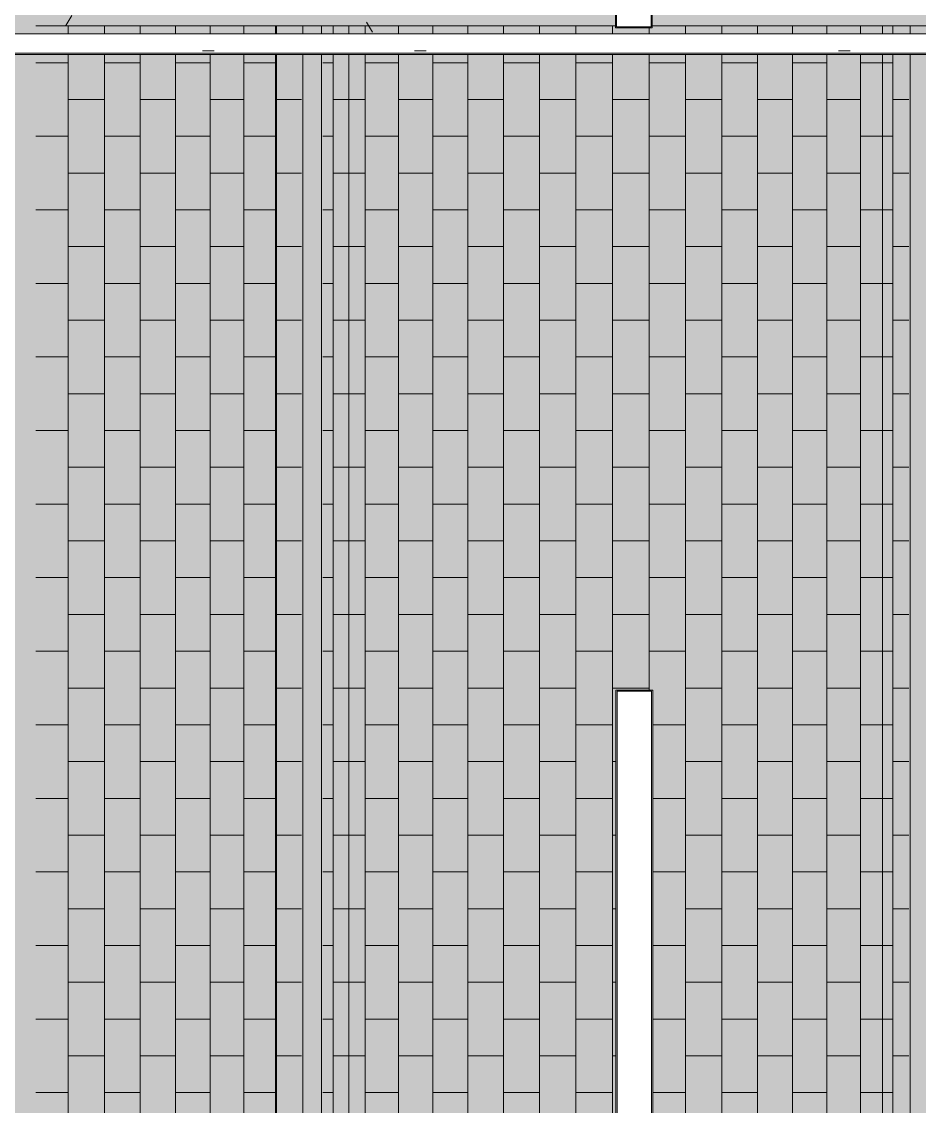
# Model space of a CAD drawing. Header units: inches. Extents: x -956 to 966, y -1111 to 895.
# Drawn here: x -841.4 to -743.8, y 392.1 to 510.1 of the extents above; entities that cross this region are included whole.
import ezdxf

# ---------------------------------------------------------------- set-up
doc = ezdxf.new("R2010")
doc.units = ezdxf.units.IN
doc.header["$MEASUREMENT"] = 0
for name, color, linetype, lineweight in [('A-CLNG', 13, 'Continuous', 13), ('A-CLNG-PATT', 13, 'Continuous', 13), ('E-LITE-EQPM', 33, 'Continuous', 9), ('I-WALL', 2, 'Continuous', 13)]:
    doc.layers.add(name, color=color, linetype=linetype, lineweight=lineweight)
pattern_1 = [(0, (0, 0), (30.72, 7.68), [1.267, -21.773, 1.267, -21.773, -122.88]), (0, (0, 0), (30.72, 7.68), [-46.08, 1.267, -44.813, 1.267, -21.773, -53.76]), (0, (0, 0), (30.72, 7.68), [-115.2, 1.267, -14.093, 1.267, -37.133]), (120, (11.52, 3.84), (-22.011075, 22.7643), [1.267, -21.773, 1.267, -21.773, -122.88]), (120, (11.52, 3.84), (-22.011075, 22.7643), [-46.08, 1.267, -44.813, 1.267, -21.773, -53.76]), (120, (11.52, 3.84), (-22.011075, 22.7643), [-115.2, 1.267, -14.093, 1.267, -37.133]), (240, (15.36, 19.2), (-8.708925, -30.4443), [1.267, -21.773, 1.267, -21.773, -122.88]), (240, (15.36, 19.2), (-8.708925, -30.4443), [-46.08, 1.267, -44.813, 1.267, -21.773, -53.76]), (240, (15.36, 19.2), (-8.708925, -30.4443), [-115.2, 1.267, -14.093, 1.267, -37.133])]

# ---------------------------------------------------------------- blocks, each defined once
blk = doc.blocks.new('FP_1_15-7TH FLOOR TELECOM OVERHEAD ROUTING PLAN')
at = {"layer": 'A-CLNG-PATT', "color": 50}
for p, q in [((-807.54, 509.63), (-807.54, 508.76)), ((-804.04, 509.63), (-804.04, 508.76)), ((-800.42, 509.63), (-800.42, 508.76)), ((-796.7, 509.63), (-796.7, 508.76)), ((-792.9, 509.63), (-792.9, 508.76)), ((-789.03, 509.63), (-789.03, 508.76)), ((-785.1, 509.63), (-785.1, 508.76)), ((-781.14, 509.63), (-781.14, 508.76)), ((-777.17, 509.63), (-777.17, 508.76)), ((-769.22, 509.63), (-769.22, 508.76)), ((-765.29, 509.63), (-765.29, 508.76)), ((-761.41, 509.63), (-761.41, 508.76)), ((-757.59, 509.63), (-757.59, 508.76)), ((-753.86, 509.63), (-753.86, 508.76)), ((-750.22, 509.63), (-750.22, 508.76)), ((-746.7, 509.63), (-746.7, 508.76)), ((-773.19, 509.39), (-773.19, 508.76)), ((-807.54, 506.51), (-807.54, 292.63)), ((-804.04, 506.51), (-804.04, 292.63)), ((-800.42, 506.51), (-800.42, 292.63)), ((-796.7, 506.51), (-796.7, 292.63)), ((-792.9, 506.51), (-792.9, 292.63)), ((-789.03, 506.51), (-789.03, 292.63)), ((-785.1, 506.51), (-785.1, 292.63)), ((-781.14, 506.51), (-781.14, 292.63)), ((-777.17, 506.51), (-777.17, 292.63)), ((-773.19, 506.51), (-773.19, 437.39)), ((-769.22, 506.51), (-769.22, 292.63)), ((-765.29, 506.51), (-765.29, 292.63)), ((-761.41, 506.51), (-761.41, 292.63)), ((-757.59, 506.51), (-757.59, 292.63)), ((-753.86, 506.51), (-753.86, 292.63)), ((-750.22, 506.51), (-750.22, 292.63)), ((-746.7, 506.51), (-746.7, 292.63)), ((-807.54, 505.61), (-808.67, 505.61)), ((-800.42, 505.61), (-804.04, 505.61)), ((-792.9, 505.61), (-796.7, 505.61)), ((-785.1, 505.61), (-789.03, 505.61)), ((-777.17, 505.61), (-781.14, 505.61)), ((-769.22, 505.61), (-773.19, 505.61)), ((-761.41, 505.61), (-765.29, 505.61)), ((-753.86, 505.61), (-757.59, 505.61)), ((-747.82, 505.61), (-750.22, 505.61)), ((-746.7, 505.61), (-747.82, 505.61)), ((-805.82, 501.61), (-807.54, 501.61)), ((-804.04, 501.61), (-805.82, 501.61)), ((-796.7, 501.61), (-800.42, 501.61)), ((-789.03, 501.61), (-792.9, 501.61)), ((-781.14, 501.61), (-785.1, 501.61)), ((-773.19, 501.61), (-777.17, 501.61)), ((-765.29, 501.61), (-769.22, 501.61)), ((-757.59, 501.61), (-761.41, 501.61)), ((-750.22, 501.61), (-753.86, 501.61)), ((-744.97, 501.61), (-746.7, 501.61)), ((-807.54, 497.61), (-808.67, 497.61)), ((-800.42, 497.61), (-804.04, 497.61)), ((-792.9, 497.61), (-796.7, 497.61)), ((-785.1, 497.61), (-789.03, 497.61)), ((-777.17, 497.61), (-781.14, 497.61)), ((-769.22, 497.61), (-773.19, 497.61)), ((-761.41, 497.61), (-765.29, 497.61)), ((-753.86, 497.61), (-757.59, 497.61)), ((-747.82, 497.61), (-750.22, 497.61)), ((-746.7, 497.61), (-747.82, 497.61)), ((-805.82, 493.61), (-807.54, 493.61)), ((-804.04, 493.61), (-805.82, 493.61)), ((-796.7, 493.61), (-800.42, 493.61)), ((-789.03, 493.61), (-792.9, 493.61)), ((-781.14, 493.61), (-785.1, 493.61)), ((-773.19, 493.61), (-777.17, 493.61)), ((-765.29, 493.61), (-769.22, 493.61)), ((-757.59, 493.61), (-761.41, 493.61)), ((-750.22, 493.61), (-753.86, 493.61)), ((-744.97, 493.61), (-746.7, 493.61)), ((-807.54, 489.61), (-808.67, 489.61)), ((-800.42, 489.61), (-804.04, 489.61)), ((-792.9, 489.61), (-796.7, 489.61)), ((-785.1, 489.61), (-789.03, 489.61)), ((-777.17, 489.61), (-781.14, 489.61)), ((-769.22, 489.61), (-773.19, 489.61)), ((-761.41, 489.61), (-765.29, 489.61)), ((-753.86, 489.61), (-757.59, 489.61)), ((-747.82, 489.61), (-750.22, 489.61)), ((-746.7, 489.61), (-747.82, 489.61)), ((-805.82, 485.61), (-807.54, 485.61)), ((-804.04, 485.61), (-805.82, 485.61)), ((-796.7, 485.61), (-800.42, 485.61)), ((-789.03, 485.61), (-792.9, 485.61)), ((-781.14, 485.61), (-785.1, 485.61)), ((-773.19, 485.61), (-777.17, 485.61)), ((-765.29, 485.61), (-769.22, 485.61)), ((-757.59, 485.61), (-761.41, 485.61)), ((-750.22, 485.61), (-753.86, 485.61)), ((-744.97, 485.61), (-746.7, 485.61)), ((-807.54, 481.61), (-808.67, 481.61)), ((-800.42, 481.61), (-804.04, 481.61)), ((-792.9, 481.61), (-796.7, 481.61)), ((-785.1, 481.61), (-789.03, 481.61)), ((-777.17, 481.61), (-781.14, 481.61)), ((-769.22, 481.61), (-773.19, 481.61)), ((-761.41, 481.61), (-765.29, 481.61)), ((-753.86, 481.61), (-757.59, 481.61)), ((-747.82, 481.61), (-750.22, 481.61)), ((-746.7, 481.61), (-747.82, 481.61)), ((-805.82, 477.61), (-807.54, 477.61)), ((-804.04, 477.61), (-805.82, 477.61)), ((-796.7, 477.61), (-800.42, 477.61)), ((-789.03, 477.61), (-792.9, 477.61)), ((-781.14, 477.61), (-785.1, 477.61)), ((-773.19, 477.61), (-777.17, 477.61)), ((-765.29, 477.61), (-769.22, 477.61)), ((-757.59, 477.61), (-761.41, 477.61)), ((-750.22, 477.61), (-753.86, 477.61)), ((-744.97, 477.61), (-746.7, 477.61)), ((-807.54, 473.61), (-808.67, 473.61)), ((-800.42, 473.61), (-804.04, 473.61)), ((-792.9, 473.61), (-796.7, 473.61)), ((-785.1, 473.61), (-789.03, 473.61)), ((-777.17, 473.61), (-781.14, 473.61)), ((-769.22, 473.61), (-773.19, 473.61)), ((-761.41, 473.61), (-765.29, 473.61)), ((-753.86, 473.61), (-757.59, 473.61)), ((-747.82, 473.61), (-750.22, 473.61)), ((-746.7, 473.61), (-747.82, 473.61)), ((-805.82, 469.61), (-807.54, 469.61)), ((-804.04, 469.61), (-805.82, 469.61)), ((-796.7, 469.61), (-800.42, 469.61)), ((-789.03, 469.61), (-792.9, 469.61)), ((-781.14, 469.61), (-785.1, 469.61)), ((-773.19, 469.61), (-777.17, 469.61)), ((-765.29, 469.61), (-769.22, 469.61)), ((-757.59, 469.61), (-761.41, 469.61)), ((-750.22, 469.61), (-753.86, 469.61)), ((-744.97, 469.61), (-746.7, 469.61)), ((-807.54, 465.61), (-808.67, 465.61)), ((-800.42, 465.61), (-804.04, 465.61)), ((-792.9, 465.61), (-796.7, 465.61)), ((-785.1, 465.61), (-789.03, 465.61)), ((-777.17, 465.61), (-781.14, 465.61)), ((-769.22, 465.61), (-773.19, 465.61)), ((-761.41, 465.61), (-765.29, 465.61)), ((-753.86, 465.61), (-757.59, 465.61)), ((-747.82, 465.61), (-750.22, 465.61)), ((-746.7, 465.61), (-747.82, 465.61)), ((-805.82, 461.61), (-807.54, 461.61)), ((-804.04, 461.61), (-805.82, 461.61)), ((-796.7, 461.61), (-800.42, 461.61)), ((-789.03, 461.61), (-792.9, 461.61)), ((-781.14, 461.61), (-785.1, 461.61)), ((-773.19, 461.61), (-777.17, 461.61)), ((-765.29, 461.61), (-769.22, 461.61)), ((-757.59, 461.61), (-761.41, 461.61)), ((-750.22, 461.61), (-753.86, 461.61)), ((-744.97, 461.61), (-746.7, 461.61)), ((-807.54, 457.61), (-808.67, 457.61)), ((-800.42, 457.61), (-804.04, 457.61)), ((-792.9, 457.61), (-796.7, 457.61)), ((-785.1, 457.61), (-789.03, 457.61)), ((-777.17, 457.61), (-781.14, 457.61)), ((-769.22, 457.61), (-773.19, 457.61)), ((-761.41, 457.61), (-765.29, 457.61)), ((-753.86, 457.61), (-757.59, 457.61)), ((-747.82, 457.61), (-750.22, 457.61)), ((-746.7, 457.61), (-747.82, 457.61)), ((-805.82, 453.61), (-807.54, 453.61)), ((-804.04, 453.61), (-805.82, 453.61)), ((-796.7, 453.61), (-800.42, 453.61)), ((-789.03, 453.61), (-792.9, 453.61)), ((-781.14, 453.61), (-785.1, 453.61)), ((-773.19, 453.61), (-777.17, 453.61)), ((-765.29, 453.61), (-769.22, 453.61)), ((-757.59, 453.61), (-761.41, 453.61)), ((-750.22, 453.61), (-753.86, 453.61)), ((-744.97, 453.61), (-746.7, 453.61)), ((-807.54, 449.61), (-808.67, 449.61)), ((-800.42, 449.61), (-804.04, 449.61)), ((-792.9, 449.61), (-796.7, 449.61)), ((-785.1, 449.61), (-789.03, 449.61)), ((-777.17, 449.61), (-781.14, 449.61)), ((-769.22, 449.61), (-773.19, 449.61)), ((-761.41, 449.61), (-765.29, 449.61)), ((-753.86, 449.61), (-757.59, 449.61)), ((-747.82, 449.61), (-750.22, 449.61)), ((-746.7, 449.61), (-747.82, 449.61)), ((-805.82, 445.61), (-807.54, 445.61)), ((-804.04, 445.61), (-805.82, 445.61)), ((-796.7, 445.61), (-800.42, 445.61)), ((-789.03, 445.61), (-792.9, 445.61)), ((-781.14, 445.61), (-785.1, 445.61)), ((-773.19, 445.61), (-777.17, 445.61)), ((-765.29, 445.61), (-769.22, 445.61)), ((-757.59, 445.61), (-761.41, 445.61)), ((-750.22, 445.61), (-753.86, 445.61)), ((-744.97, 445.61), (-746.7, 445.61)), ((-807.54, 441.61), (-808.67, 441.61)), ((-800.42, 441.61), (-804.04, 441.61)), ((-792.9, 441.61), (-796.7, 441.61)), ((-785.1, 441.61), (-789.03, 441.61)), ((-777.17, 441.61), (-781.14, 441.61)), ((-769.22, 441.61), (-773.19, 441.61)), ((-761.41, 441.61), (-765.29, 441.61)), ((-753.86, 441.61), (-757.59, 441.61)), ((-747.82, 441.61), (-750.22, 441.61)), ((-746.7, 441.61), (-747.82, 441.61)), ((-805.82, 437.61), (-807.54, 437.61)), ((-804.04, 437.61), (-805.82, 437.61)), ((-796.7, 437.61), (-800.42, 437.61)), ((-789.03, 437.61), (-792.9, 437.61)), ((-781.14, 437.61), (-785.1, 437.61)), ((-773.19, 437.61), (-777.17, 437.61)), ((-765.29, 437.61), (-769.22, 437.61)), ((-757.59, 437.61), (-761.41, 437.61)), ((-750.22, 437.61), (-753.86, 437.61)), ((-744.97, 437.61), (-746.7, 437.61)), ((-807.54, 433.61), (-808.67, 433.61)), ((-800.42, 433.61), (-804.04, 433.61)), ((-792.9, 433.61), (-796.7, 433.61)), ((-785.1, 433.61), (-789.03, 433.61)), ((-777.17, 433.61), (-781.14, 433.61)), ((-769.22, 433.61), (-772.8, 433.61)), ((-761.41, 433.61), (-765.29, 433.61)), ((-753.86, 433.61), (-757.59, 433.61)), ((-747.82, 433.61), (-750.22, 433.61)), ((-746.7, 433.61), (-747.82, 433.61)), ((-805.82, 429.61), (-807.54, 429.61)), ((-804.04, 429.61), (-805.82, 429.61)), ((-796.7, 429.61), (-800.42, 429.61)), ((-789.03, 429.61), (-792.9, 429.61)), ((-781.14, 429.61), (-785.1, 429.61)), ((-776.8, 429.61), (-777.17, 429.61)), ((-765.29, 429.61), (-769.22, 429.61)), ((-757.59, 429.61), (-761.41, 429.61)), ((-750.22, 429.61), (-753.86, 429.61)), ((-744.97, 429.61), (-746.7, 429.61)), ((-807.54, 425.61), (-808.67, 425.61)), ((-800.42, 425.61), (-804.04, 425.61)), ((-792.9, 425.61), (-796.7, 425.61)), ((-785.1, 425.61), (-789.03, 425.61)), ((-777.17, 425.61), (-781.14, 425.61)), ((-769.22, 425.61), (-772.8, 425.61)), ((-761.41, 425.61), (-765.29, 425.61)), ((-753.86, 425.61), (-757.59, 425.61)), ((-747.82, 425.61), (-750.22, 425.61)), ((-746.7, 425.61), (-747.82, 425.61)), ((-805.82, 421.61), (-807.54, 421.61)), ((-804.04, 421.61), (-805.82, 421.61)), ((-796.7, 421.61), (-800.42, 421.61)), ((-789.03, 421.61), (-792.9, 421.61)), ((-781.14, 421.61), (-785.1, 421.61)), ((-776.8, 421.61), (-777.17, 421.61)), ((-765.29, 421.61), (-769.22, 421.61)), ((-757.59, 421.61), (-761.41, 421.61)), ((-750.22, 421.61), (-753.86, 421.61)), ((-744.97, 421.61), (-746.7, 421.61)), ((-807.54, 417.61), (-808.67, 417.61)), ((-800.42, 417.61), (-804.04, 417.61)), ((-792.9, 417.61), (-796.7, 417.61)), ((-785.1, 417.61), (-789.03, 417.61)), ((-777.17, 417.61), (-781.14, 417.61)), ((-769.22, 417.61), (-772.8, 417.61)), ((-761.41, 417.61), (-765.29, 417.61)), ((-753.86, 417.61), (-757.59, 417.61)), ((-747.82, 417.61), (-750.22, 417.61)), ((-746.7, 417.61), (-747.82, 417.61)), ((-805.82, 413.61), (-807.54, 413.61)), ((-804.04, 413.61), (-805.82, 413.61)), ((-796.7, 413.61), (-800.42, 413.61)), ((-789.03, 413.61), (-792.9, 413.61)), ((-781.14, 413.61), (-785.1, 413.61)), ((-776.8, 413.61), (-777.17, 413.61)), ((-765.29, 413.61), (-769.22, 413.61)), ((-757.59, 413.61), (-761.41, 413.61)), ((-750.22, 413.61), (-753.86, 413.61)), ((-744.97, 413.61), (-746.7, 413.61)), ((-807.54, 409.61), (-808.67, 409.61)), ((-800.42, 409.61), (-804.04, 409.61)), ((-792.9, 409.61), (-796.7, 409.61)), ((-785.1, 409.61), (-789.03, 409.61)), ((-777.17, 409.61), (-781.14, 409.61)), ((-769.22, 409.61), (-772.8, 409.61)), ((-761.41, 409.61), (-765.29, 409.61)), ((-753.86, 409.61), (-757.59, 409.61)), ((-747.82, 409.61), (-750.22, 409.61)), ((-746.7, 409.61), (-747.82, 409.61)), ((-805.82, 405.61), (-807.54, 405.61)), ((-804.04, 405.61), (-805.82, 405.61)), ((-796.7, 405.61), (-800.42, 405.61)), ((-789.03, 405.61), (-792.9, 405.61)), ((-781.14, 405.61), (-785.1, 405.61)), ((-776.8, 405.61), (-777.17, 405.61)), ((-765.29, 405.61), (-769.22, 405.61)), ((-757.59, 405.61), (-761.41, 405.61)), ((-750.22, 405.61), (-753.86, 405.61)), ((-744.97, 405.61), (-746.7, 405.61)), ((-807.54, 401.61), (-808.67, 401.61)), ((-800.42, 401.61), (-804.04, 401.61)), ((-792.9, 401.61), (-796.7, 401.61)), ((-785.1, 401.61), (-789.03, 401.61)), ((-777.17, 401.61), (-781.14, 401.61)), ((-769.22, 401.61), (-772.8, 401.61)), ((-761.41, 401.61), (-765.29, 401.61)), ((-753.86, 401.61), (-757.59, 401.61)), ((-747.82, 401.61), (-750.22, 401.61)), ((-746.7, 401.61), (-747.82, 401.61)), ((-805.82, 397.61), (-807.54, 397.61)), ((-804.04, 397.61), (-805.82, 397.61)), ((-796.7, 397.61), (-800.42, 397.61)), ((-789.03, 397.61), (-792.9, 397.61)), ((-781.14, 397.61), (-785.1, 397.61)), ((-776.8, 397.61), (-777.17, 397.61)), ((-765.29, 397.61), (-769.22, 397.61)), ((-757.59, 397.61), (-761.41, 397.61)), ((-750.22, 397.61), (-753.86, 397.61)), ((-744.97, 397.61), (-746.7, 397.61)), ((-807.54, 393.61), (-808.67, 393.61)), ((-800.42, 393.61), (-804.04, 393.61)), ((-792.9, 393.61), (-796.7, 393.61)), ((-785.1, 393.61), (-789.03, 393.61)), ((-777.17, 393.61), (-781.14, 393.61)), ((-769.22, 393.61), (-772.8, 393.61)), ((-761.41, 393.61), (-765.29, 393.61)), ((-753.86, 393.61), (-757.59, 393.61)), ((-747.82, 393.61), (-750.22, 393.61)), ((-746.7, 393.61), (-747.82, 393.61))]:
    blk.add_line(p, q, dxfattribs=at)
blk = doc.blocks.new('FP_1_16-7TH FLOOR TELECOM OVERHEAD ROUTING PLAN')
at = {"layer": 'A-CLNG-PATT', "color": 50}
for p, q in [((-836.35, 509.63), (-836.35, 508.76)), ((-832.41, 509.63), (-832.41, 508.76)), ((-828.51, 509.63), (-828.51, 508.76)), ((-824.68, 509.63), (-824.68, 508.76)), ((-820.92, 509.63), (-820.92, 508.76)), ((-817.25, 509.63), (-817.25, 508.76)), ((-813.69, 509.63), (-813.69, 508.76)), ((-836.35, 506.51), (-836.35, 292.63)), ((-832.41, 506.51), (-832.41, 292.63)), ((-828.51, 506.51), (-828.51, 292.63)), ((-824.68, 506.51), (-824.68, 292.63)), ((-820.92, 506.51), (-820.92, 292.63)), ((-817.25, 506.51), (-817.25, 292.63)), ((-813.69, 506.51), (-813.69, 292.63)), ((-836.35, 505.61), (-839.86, 505.61)), ((-828.51, 505.61), (-832.41, 505.61)), ((-820.92, 505.61), (-824.68, 505.61)), ((-813.82, 505.61), (-817.25, 505.61)), ((-813.69, 505.61), (-813.82, 505.61)), ((-832.41, 501.61), (-836.35, 501.61)), ((-824.68, 501.61), (-828.51, 501.61)), ((-817.25, 501.61), (-820.92, 501.61)), ((-810.97, 501.61), (-813.69, 501.61)), ((-836.35, 497.61), (-839.86, 497.61)), ((-828.51, 497.61), (-832.41, 497.61)), ((-820.92, 497.61), (-824.68, 497.61)), ((-813.82, 497.61), (-817.25, 497.61)), ((-813.69, 497.61), (-813.82, 497.61)), ((-832.41, 493.61), (-836.35, 493.61)), ((-824.68, 493.61), (-828.51, 493.61)), ((-817.25, 493.61), (-820.92, 493.61)), ((-810.97, 493.61), (-813.69, 493.61)), ((-836.35, 489.61), (-839.86, 489.61)), ((-828.51, 489.61), (-832.41, 489.61)), ((-820.92, 489.61), (-824.68, 489.61)), ((-813.82, 489.61), (-817.25, 489.61)), ((-813.69, 489.61), (-813.82, 489.61)), ((-832.41, 485.61), (-836.35, 485.61)), ((-824.68, 485.61), (-828.51, 485.61)), ((-817.25, 485.61), (-820.92, 485.61)), ((-810.97, 485.61), (-813.69, 485.61)), ((-836.35, 481.61), (-839.86, 481.61)), ((-828.51, 481.61), (-832.41, 481.61)), ((-820.92, 481.61), (-824.68, 481.61)), ((-813.82, 481.61), (-817.25, 481.61)), ((-813.69, 481.61), (-813.82, 481.61)), ((-832.41, 477.61), (-836.35, 477.61)), ((-824.68, 477.61), (-828.51, 477.61)), ((-817.25, 477.61), (-820.92, 477.61)), ((-810.97, 477.61), (-813.69, 477.61)), ((-836.35, 473.61), (-839.86, 473.61)), ((-828.51, 473.61), (-832.41, 473.61)), ((-820.92, 473.61), (-824.68, 473.61)), ((-813.82, 473.61), (-817.25, 473.61)), ((-813.69, 473.61), (-813.82, 473.61)), ((-832.41, 469.61), (-836.35, 469.61)), ((-824.68, 469.61), (-828.51, 469.61)), ((-817.25, 469.61), (-820.92, 469.61)), ((-810.97, 469.61), (-813.69, 469.61)), ((-836.35, 465.61), (-839.86, 465.61)), ((-828.51, 465.61), (-832.41, 465.61)), ((-820.92, 465.61), (-824.68, 465.61)), ((-813.82, 465.61), (-817.25, 465.61)), ((-813.69, 465.61), (-813.82, 465.61)), ((-832.41, 461.61), (-836.35, 461.61)), ((-824.68, 461.61), (-828.51, 461.61)), ((-817.25, 461.61), (-820.92, 461.61)), ((-810.97, 461.61), (-813.69, 461.61)), ((-836.35, 457.61), (-839.86, 457.61)), ((-828.51, 457.61), (-832.41, 457.61)), ((-820.92, 457.61), (-824.68, 457.61)), ((-813.82, 457.61), (-817.25, 457.61)), ((-813.69, 457.61), (-813.82, 457.61)), ((-832.41, 453.61), (-836.35, 453.61)), ((-824.68, 453.61), (-828.51, 453.61)), ((-817.25, 453.61), (-820.92, 453.61)), ((-810.97, 453.61), (-813.69, 453.61)), ((-836.35, 449.61), (-839.86, 449.61)), ((-828.51, 449.61), (-832.41, 449.61)), ((-820.92, 449.61), (-824.68, 449.61)), ((-813.82, 449.61), (-817.25, 449.61)), ((-813.69, 449.61), (-813.82, 449.61)), ((-832.41, 445.61), (-836.35, 445.61)), ((-824.68, 445.61), (-828.51, 445.61)), ((-817.25, 445.61), (-820.92, 445.61)), ((-810.97, 445.61), (-813.69, 445.61)), ((-836.35, 441.61), (-839.86, 441.61)), ((-828.51, 441.61), (-832.41, 441.61)), ((-820.92, 441.61), (-824.68, 441.61)), ((-813.82, 441.61), (-817.25, 441.61)), ((-813.69, 441.61), (-813.82, 441.61)), ((-832.41, 437.61), (-836.35, 437.61)), ((-824.68, 437.61), (-828.51, 437.61)), ((-817.25, 437.61), (-820.92, 437.61)), ((-810.97, 437.61), (-813.69, 437.61)), ((-836.35, 433.61), (-839.86, 433.61)), ((-828.51, 433.61), (-832.41, 433.61)), ((-820.92, 433.61), (-824.68, 433.61)), ((-813.82, 433.61), (-817.25, 433.61)), ((-813.69, 433.61), (-813.82, 433.61)), ((-832.41, 429.61), (-836.35, 429.61)), ((-824.68, 429.61), (-828.51, 429.61)), ((-817.25, 429.61), (-820.92, 429.61)), ((-810.97, 429.61), (-813.69, 429.61)), ((-836.35, 425.61), (-839.86, 425.61)), ((-828.51, 425.61), (-832.41, 425.61)), ((-820.92, 425.61), (-824.68, 425.61)), ((-813.82, 425.61), (-817.25, 425.61)), ((-813.69, 425.61), (-813.82, 425.61)), ((-832.41, 421.61), (-836.35, 421.61)), ((-824.68, 421.61), (-828.51, 421.61)), ((-817.25, 421.61), (-820.92, 421.61)), ((-810.97, 421.61), (-813.69, 421.61)), ((-836.35, 417.61), (-839.86, 417.61)), ((-828.51, 417.61), (-832.41, 417.61)), ((-820.92, 417.61), (-824.68, 417.61)), ((-813.82, 417.61), (-817.25, 417.61)), ((-813.69, 417.61), (-813.82, 417.61)), ((-832.41, 413.61), (-836.35, 413.61)), ((-824.68, 413.61), (-828.51, 413.61)), ((-817.25, 413.61), (-820.92, 413.61)), ((-810.97, 413.61), (-813.69, 413.61)), ((-836.35, 409.61), (-839.86, 409.61)), ((-828.51, 409.61), (-832.41, 409.61)), ((-820.92, 409.61), (-824.68, 409.61)), ((-813.82, 409.61), (-817.25, 409.61)), ((-813.69, 409.61), (-813.82, 409.61)), ((-832.41, 405.61), (-836.35, 405.61)), ((-824.68, 405.61), (-828.51, 405.61)), ((-817.25, 405.61), (-820.92, 405.61)), ((-810.97, 405.61), (-813.69, 405.61)), ((-836.35, 401.61), (-839.86, 401.61)), ((-828.51, 401.61), (-832.41, 401.61)), ((-820.92, 401.61), (-824.68, 401.61)), ((-813.82, 401.61), (-817.25, 401.61)), ((-813.69, 401.61), (-813.82, 401.61)), ((-832.41, 397.61), (-836.35, 397.61)), ((-824.68, 397.61), (-828.51, 397.61)), ((-817.25, 397.61), (-820.92, 397.61)), ((-810.97, 397.61), (-813.69, 397.61)), ((-836.35, 393.61), (-839.86, 393.61)), ((-828.51, 393.61), (-832.41, 393.61)), ((-820.92, 393.61), (-824.68, 393.61)), ((-813.82, 393.61), (-817.25, 393.61)), ((-813.69, 393.61), (-813.82, 393.61))]:
    blk.add_line(p, q, dxfattribs=at)
blk = doc.blocks.new('7th Floor Vault - 7th Floor Vault-2429340-7TH FLOOR TELECOM OVERHEAD ROUTING PLAN')
at = {"layer": 'A-CLNG', "color": 10, "lineweight": 9}
for p, q in [((-813.8, 509.63), (-839.86, 509.63)), ((-839.86, 509.63), (-813.82, 509.63)), ((-805.82, 509.63), (-813.82, 509.63)), ((-813.82, 508.76), (-813.82, 509.63)), ((-813.82, 509.63), (-810.82, 509.63)), ((-813.82, 508.76), (-813.82, 509.63)), ((-813.82, 509.63), (-810.82, 509.63)), ((-810.82, 509.63), (-813.8, 509.63)), ((-810.82, 509.63), (-808.82, 509.63)), ((-810.82, 508.76), (-810.82, 509.6)), ((-805.84, 509.63), (-808.82, 509.63)), ((-808.82, 509.63), (-805.82, 509.63)), ((-808.82, 508.76), (-808.82, 509.63)), ((-808.82, 509.63), (-805.82, 509.63)), ((-784.57, 509.63), (-805.84, 509.63)), ((-805.82, 508.76), (-805.82, 509.63)), ((-805.82, 508.76), (-805.82, 509.63)), ((-805.82, 509.63), (-776.86, 509.63)), ((-776.86, 509.63), (-784.57, 509.63)), ((-747.8, 509.63), (-772.86, 509.63)), ((-772.86, 509.63), (-747.82, 509.63)), ((-739.82, 509.63), (-747.82, 509.63)), ((-747.82, 508.76), (-747.82, 509.63)), ((-747.82, 509.63), (-744.82, 509.63)), ((-747.82, 508.76), (-747.82, 509.63)), ((-747.82, 509.63), (-744.82, 509.63)), ((-744.82, 509.63), (-747.8, 509.63)), ((-744.82, 508.76), (-744.82, 509.63)), ((-744.82, 509.63), (-742.82, 509.63)), ((-813.82, 292.63), (-813.82, 506.51)), ((-813.82, 292.63), (-813.82, 506.51)), ((-810.82, 292.63), (-810.82, 506.51)), ((-808.82, 292.63), (-808.82, 506.51)), ((-805.82, 292.63), (-805.82, 506.51)), ((-805.82, 292.63), (-805.82, 506.51)), ((-747.82, 292.63), (-747.82, 506.51)), ((-747.82, 292.63), (-747.82, 506.51)), ((-744.82, 292.63), (-744.82, 506.51))]:
    blk.add_line(p, q, dxfattribs=at)
for name in ['FP_1_16-7TH FLOOR TELECOM OVERHEAD ROUTING PLAN', 'FP_1_15-7TH FLOOR TELECOM OVERHEAD ROUTING PLAN']:
    blk.add_blockref(name, (0, 0), dxfattribs=at)
blk = doc.blocks.new('Lighting - Pendant-Finelite-HP4-D - HP-4 D-8_-SO-3000K-120-FA-SC-3361575-7TH FLOOR TELECOM OVERHEAD ROUTING PLAN')
at = {"layer": 'E-LITE-EQPM', "color": 9}
for p, q in [((48, 2), (-48, 2)), ((-48, 2), (-48, -2)), ((47.875, 1.875), (-47.875, 1.875)), ((-47.875, 1.875), (-47.875, -1.875)), ((-47.875, 1.875), (47.875, 1.875)), ((-47.875, -1.875), (-47.875, 1.875)), ((47.875, -1.875), (47.875, 1.875)), ((47.875, 1.875), (47.875, -1.875)), ((48, -2), (48, 2)), ((-48, -2), (48, -2)), ((-47.875, -1.875), (47.875, -1.875)), ((47.875, -1.875), (-47.875, -1.875))]:
    blk.add_line(p, q, dxfattribs=at)

msp = doc.modelspace()

# ---------------------------------------------------------------- hatches: boundary and pattern name
at = {"layer": 'A-CLNG-PATT'}
h = msp.add_hatch(dxfattribs=at)
h.set_pattern_fill('FP1_12', color=253, style=0, pattern_type=2)
h.set_pattern_definition(pattern_1)
h.paths.add_polyline_path([(-294.34, -537.62), (-227.98, -537.62), (-227.98, -527.62), (-219.98, -527.62), (-219.98, -509.12), (-210.98, -509.12), (-210.98, -364.18), (-211.98, -364.18), (-211.98, -243.37), (-299.98, -243.37), (-299.98, -537.62)], flags=0)
h.paths.add_polyline_path([(-606.23, -537.62), (-602.07, -537.62), (-602.07, -532.87), (-606.23, -532.87), (-606.23, -535.37)], flags=0)
h.paths.add_polyline_path([(-561.64, -537.62), (-356.48, -537.62), (-356.48, -525.62), (-323.98, -525.62), (-323.98, -537.62), (-305.35, -537.62), (-305.35, -525.37), (-321.35, -525.37), (-321.35, -427.37), (-305.35, -427.37), (-305.35, -243.37), (-386.84, -243.37), (-386.84, -318.61), (-390.84, -318.61), (-390.84, -243.37), (-496.9, -243.37), (-496.9, -318.61), (-500.9, -318.61), (-500.9, -243.37), (-562.04, -243.37), (-562.04, -427.37), (-500.9, -427.37), (-500.9, -402.61), (-496.9, -402.61), (-496.9, -427.37), (-390.84, -427.37), (-390.84, -402.61), (-386.84, -402.61), (-386.84, -427.37), (-370.04, -427.37), (-370.04, -525.37), (-578.04, -525.37), (-578.04, -243.37), (-578.35, -243.37), (-578.35, -528.62), (-563.48, -528.62), (-563.48, -537.62)], flags=0)
h.paths.add_polyline_path([(-567.73, -537.62), (-567.73, -532.87), (-578.07, -532.87), (-578.07, -537.62), (-572.48, -537.62)], flags=0)
h.paths.add_polyline_path([(-352.23, -537.62), (-349.48, -537.62), (-349.48, -529.87), (-352.23, -529.87), (-352.23, -536.61)], flags=0)
h.paths.add_polyline_path([(-680.44, -535.37), (-610.48, -535.37), (-610.48, -528.62), (-583.23, -528.62), (-583.23, -526.62), (-662.91, -526.62), (-662.91, -498.61), (-665.8, -498.61), (-665.8, -402.61), (-661.8, -402.61), (-661.8, -428.62), (-583.23, -428.62), (-583.23, -422.62), (-598.91, -422.62), (-598.91, -386.62), (-662.91, -386.62), (-662.91, -318.61), (-665.8, -318.61), (-665.8, -243.37), (-666.35, -243.37), (-666.35, -246.62), (-730.35, -246.62), (-730.35, -243.37), (-762.35, -243.37), (-762.35, -246.62), (-771.86, -246.62), (-771.86, -288.62), (-694.91, -288.62), (-694.91, -386.62), (-790.91, -386.62), (-790.91, -288.62), (-775.86, -288.62), (-775.86, -246.62), (-842.35, -246.62), (-842.35, -243.37), (-853.35, -243.37), (-853.35, -535.37), (-710.14, -535.37)], flags=0)
h.paths.add_polyline_path([(-834.85, -526.62), (-850.85, -526.62), (-850.85, -428.62), (-706.85, -428.62), (-706.85, -526.62), (-828.94, -526.62)], flags=0)
h.paths.add_polyline_path([(-255.48, -481.68), (-256.53, -481.54), (-257.51, -481.14), (-258.35, -480.49), (-259, -479.65), (-259.4, -478.67), (-259.54, -477.62), (-259.4, -476.57), (-259, -475.59), (-258.35, -474.75), (-257.51, -474.1), (-256.53, -473.7), (-255.48, -473.56), (-254.43, -473.7), (-253.45, -474.1), (-252.6, -474.75), (-251.96, -475.59), (-251.55, -476.57), (-251.41, -477.62), (-251.55, -478.67), (-251.96, -479.65), (-252.6, -480.49), (-253.45, -481.14), (-254.43, -481.54)], flags=0)
h.paths.add_polyline_path([(-255.48, -421.68), (-256.53, -421.54), (-257.51, -421.14), (-258.35, -420.49), (-259, -419.65), (-259.4, -418.67), (-259.54, -417.62), (-259.4, -416.57), (-259, -415.59), (-258.35, -414.75), (-257.51, -414.1), (-256.53, -413.7), (-255.48, -413.56), (-254.43, -413.7), (-253.45, -414.1), (-252.6, -414.75), (-251.96, -415.59), (-251.55, -416.57), (-251.41, -417.62), (-251.55, -418.67), (-251.96, -419.65), (-252.6, -420.49), (-253.45, -421.14), (-254.43, -421.54)], flags=0)
h.paths.add_polyline_path([(-255.48, -361.68), (-256.53, -361.54), (-257.51, -361.14), (-258.35, -360.49), (-259, -359.65), (-259.4, -358.67), (-259.54, -357.62), (-259.4, -356.57), (-259, -355.59), (-258.35, -354.75), (-257.51, -354.1), (-256.53, -353.7), (-255.48, -353.56), (-254.43, -353.7), (-253.45, -354.1), (-252.6, -354.75), (-251.96, -355.59), (-251.55, -356.57), (-251.41, -357.62), (-251.55, -358.67), (-251.96, -359.65), (-252.6, -360.49), (-253.45, -361.14), (-254.43, -361.54)], flags=0)
h.paths.add_polyline_path([(-255.48, -301.68), (-256.53, -301.54), (-257.51, -301.14), (-258.35, -300.49), (-259, -299.65), (-259.4, -298.67), (-259.54, -297.62), (-259.4, -296.57), (-259, -295.59), (-258.35, -294.75), (-257.51, -294.1), (-256.53, -293.7), (-255.48, -293.56), (-254.43, -293.7), (-253.45, -294.1), (-252.6, -294.75), (-251.96, -295.59), (-251.55, -296.57), (-251.41, -297.62), (-251.55, -298.67), (-251.96, -299.65), (-252.6, -300.49), (-253.45, -301.14), (-254.43, -301.54)], flags=0)
h.paths.add_polyline_path([(-661.8, -288.62), (-598.91, -288.62), (-598.91, -252.62), (-583.23, -252.62), (-583.23, -243.37), (-661.8, -243.37), (-661.8, -282.19)], flags=0)
h.paths.add_polyline_path([(-258.35, -241.12), (-257.53, -241.12), (-258.35, -240.49), (-259, -239.65), (-259.4, -238.67), (-259.54, -237.62), (-259.4, -236.57), (-259, -235.59), (-258.35, -234.75), (-257.51, -234.1), (-256.53, -233.7), (-255.48, -233.56), (-254.43, -233.7), (-253.45, -234.1), (-252.6, -234.75), (-251.96, -235.59), (-251.55, -236.57), (-251.41, -237.62), (-251.55, -238.67), (-251.96, -239.65), (-252.6, -240.49), (-253.42, -241.12), (-211.98, -241.12), (-211.98, -209.62), (-299.98, -209.62), (-299.98, -241.12), (-259, -241.12)], flags=0)
h.paths.add_polyline_path([(-578.35, -241.12), (-578.04, -241.12), (-578.04, -231.37), (-562.04, -231.37), (-562.04, -241.12), (-500.9, -241.12), (-500.9, -222.61), (-496.9, -222.61), (-496.9, -241.12), (-390.84, -241.12), (-390.84, -222.61), (-386.84, -222.61), (-386.84, -241.12), (-305.35, -241.12), (-305.35, -209.62), (-363.1, -209.62), (-363.1, -212.62), (-337.6, -212.62), (-337.6, -238.12), (-363.1, -238.12), (-363.1, -213.62), (-559.1, -213.62), (-559.1, -209.62), (-578.35, -209.62), (-578.35, -235.91)], flags=0)
h.paths.add_polyline_path([(-621.04, -241.12), (-583.23, -241.12), (-583.23, -209.62), (-666.35, -209.62), (-666.35, -241.12), (-665.8, -241.12), (-665.8, -222.61), (-661.8, -222.61), (-661.8, -241.12), (-650.74, -241.12)], flags=0)
h.paths.add_polyline_path([(-842.35, -241.12), (-842.35, -209.62), (-853.35, -209.62), (-853.35, -241.12)], flags=0)
h.paths.add_polyline_path([(-762.35, -241.12), (-730.35, -241.12), (-730.35, -209.62), (-762.35, -209.62), (-762.35, -222.78)], flags=0)
h.paths.add_polyline_path([(-578.35, -207.37), (-559.1, -207.37), (-559.1, -197.62), (-578.35, -197.62), (-578.35, -202.98)], flags=0)
h.paths.add_polyline_path([(-363.1, -207.37), (-305.35, -207.37), (-305.35, -197.62), (-363.1, -197.62), (-363.1, -202.98)], flags=0)
h.paths.add_polyline_path([(-294.34, -207.37), (-211.98, -207.37), (-211.98, -186.24), (-210.98, -186.24), (-210.98, -48.37), (45.27, -48.37), (45.27, -53.62), (99.27, -53.62), (99.27, -48.37), (317.04, -48.37), (317.04, 11.88), (228.2, 11.88), (228.2, 5.39), (224.2, 5.39), (224.2, 11.88), (-11.8, 11.88), (-11.8, 5.39), (-15.8, 5.39), (-15.8, 11.88), (-363.1, 11.88), (-363.1, 37.38), (-340.48, 37.38), (-340.48, 40.38), (-412.8, 40.38), (-412.8, 8.88), (-336.96, 8.84), (-336.96, 6.63), (-412.8, 6.63), (-412.8, 5.39), (-416.8, 5.39), (-416.8, 6.63), (-532.8, 6.63), (-532.8, 5.39), (-536.8, 5.39), (-536.8, 6.63), (-652.8, 6.63), (-652.8, 5.39), (-656.8, 5.39), (-656.8, 6.63), (-772.86, 6.63), (-772.86, 5.39), (-776.86, 5.39), (-776.86, 6.63), (-853.35, 6.63), (-853.35, -192.24), (-838.91, -192.24), (-838.91, -190.24), (-318.91, -190.24), (-318.91, -192.24), (-299.98, -192.24), (-299.98, -207.37)], flags=0)
h.paths.add_polyline_path([(-583.23, -207.37), (-583.23, -197.62), (-666.35, -197.62), (-666.35, -207.37), (-591.34, -207.37)], flags=0)
h.paths.add_polyline_path([(-853.35, -207.37), (-842.35, -207.37), (-842.35, -197.62), (-853.35, -197.62), (-853.35, -202.98)], flags=0)
h.paths.add_polyline_path([(-739.84, -207.37), (-730.35, -207.37), (-730.35, -197.62), (-762.35, -197.62), (-762.35, -207.37)], flags=0)
h.paths.add_polyline_path([(-772.92, -162.61), (-776.8, -162.61), (-776.8, -66.61), (-772.8, -66.61), (-772.8, -162.61)], flags=0)
h.paths.add_polyline_path([(-532.92, -162.61), (-536.8, -162.61), (-536.8, -66.61), (-532.8, -66.61), (-532.8, -162.61)], flags=0)
h.paths.add_polyline_path([(-656.8, -162.61), (-656.8, -66.61), (-652.8, -66.61), (-652.8, -162.61), (-656.67, -162.61)], flags=0)
h.paths.add_polyline_path([(-416.8, -162.61), (-416.8, -66.61), (-412.8, -66.61), (-412.8, -162.61), (-416.67, -162.61)], flags=0)
h.paths.add_polyline_path([(-280.92, -162.61), (-284.8, -162.61), (-284.8, -66.61), (-280.8, -66.61), (-280.8, -162.61), (-280.92, -162.61)], flags=0)
h.paths.add_polyline_path([(-769.54, 8.88), (-656.8, 8.88), (-656.8, 40.38), (-772.86, 40.38), (-772.86, 8.88)], flags=0)
h.paths.add_polyline_path([(-621.04, 8.88), (-536.8, 8.88), (-536.8, 40.38), (-652.8, 40.38), (-652.8, 8.88), (-650.74, 8.88)], flags=0)
h.paths.add_polyline_path([(-776.86, 8.88), (-776.86, 40.38), (-853.35, 40.38), (-853.35, 8.88), (-799.24, 8.88)], flags=0)
h.paths.add_polyline_path([(-416.8, 8.88), (-416.8, 40.38), (-532.8, 40.38), (-532.8, 8.88), (-442.84, 8.88)], flags=0)
h.paths.add_polyline_path([(121.46, 14.13), (224.2, 14.13), (224.2, 35.13), (116.9, 35.13), (116.9, 14.13)], flags=0)
h.paths.add_polyline_path([(62.06, 14.13), (91.4, 14.13), (91.4, 35.13), (-11.8, 35.13), (-11.8, 14.13), (32.36, 14.13)], flags=0)
h.paths.add_polyline_path([(-95.08, 14.13), (-15.8, 14.13), (-15.8, 35.13), (-95.08, 35.13), (-95.08, 27.07), (-124.33, 27.07), (-124.33, 14.13), (-116.14, 14.13)], flags=0)
h.paths.add_polyline_path([(228.2, 14.13), (317.04, 14.13), (317.04, 35.13), (228.2, 35.13), (228.2, 34.65)], flags=0)
h.paths.add_polyline_path([(-335.1, 17.26), (-335.1, 41.51), (-335.6, 41.51), (-335.6, 17.26)], flags=0)
h.paths.add_polyline_path([(94.52, 34.26), (114.65, 34.26), (114.65, 35.13), (93.65, 35.13), (93.65, 34.26)], flags=0)
h.paths.add_polyline_path([(240.26, 37.38), (317.04, 37.38), (317.04, 58.26), (315.04, 58.26), (315.04, 261.88), (228.2, 261.88), (228.2, 173.39), (224.2, 173.39), (224.2, 261.88), (-11.8, 261.88), (-11.8, 173.39), (-15.8, 173.39), (-15.8, 261.88), (-95.08, 261.88), (-95.08, 225.07), (-94.33, 225.05), (-94.33, 126.07), (-95.08, 126.07), (-95.08, 37.38), (-15.8, 37.38), (-15.8, 101.39), (-11.8, 101.39), (-11.8, 37.38), (224.2, 37.38), (224.2, 101.39), (228.2, 101.39), (228.2, 37.38)], flags=0)
h.paths.add_polyline_path([(-412.8, 42.63), (-340.48, 42.63), (-340.48, 256.63), (-412.8, 256.63), (-412.8, 173.39), (-416.8, 173.39), (-416.8, 256.63), (-532.8, 256.63), (-532.8, 173.39), (-536.8, 173.39), (-536.8, 256.63), (-652.8, 256.63), (-652.8, 173.39), (-656.8, 173.39), (-656.8, 256.63), (-772.8, 256.63), (-772.8, 173.39), (-776.8, 173.39), (-776.8, 256.63), (-853.35, 256.63), (-853.35, 42.63), (-776.86, 42.63), (-776.86, 101.39), (-772.86, 101.39), (-772.86, 42.63), (-656.8, 42.63), (-656.8, 101.39), (-652.8, 101.39), (-652.8, 42.63), (-536.8, 42.63), (-536.8, 101.39), (-532.8, 101.39), (-532.8, 42.63), (-416.8, 42.63), (-416.8, 101.39), (-412.8, 101.39), (-412.8, 74.26)], flags=0)
h.paths.add_polyline_path([(108.08, 52.39), (104.2, 52.39), (104.2, 100.39), (108.2, 100.39), (108.2, 52.39)], flags=0)
h.paths.add_polyline_path([(106.61, 173.39), (104.2, 173.39), (104.2, 221.39), (108.2, 221.39), (108.2, 173.39), (108.08, 173.39)], flags=0)
h.paths.add_polyline_path([(-652.8, 258.88), (-536.8, 258.88), (-536.8, 269.39), (-532.8, 269.39), (-532.8, 258.88), (-416.8, 258.88), (-416.8, 269.39), (-412.8, 269.39), (-412.8, 258.88), (-340.48, 258.88), (-340.48, 261.88), (-363.1, 261.88), (-363.1, 287.38), (-340.48, 287.38), (-340.48, 290.38), (-853.35, 290.38), (-853.35, 258.88), (-776.8, 258.88), (-776.8, 269.39), (-772.8, 269.39), (-772.8, 258.88), (-656.8, 258.88), (-656.8, 269.39), (-652.8, 269.39), (-652.8, 269.26)], flags=0)
h.paths.add_polyline_path([(-27.04, 264.13), (-15.8, 264.13), (-15.8, 269.39), (-11.8, 269.39), (-11.8, 264.13), (93.04, 264.13), (93.04, 285.13), (-95.08, 285.13), (-95.08, 264.13), (-48.94, 264.13)], flags=0)
h.paths.add_polyline_path([(315.04, 264.13), (315.04, 285.13), (116.9, 285.13), (116.9, 264.13), (224.2, 264.13), (224.2, 269.39), (228.2, 269.39), (228.2, 264.13), (299.66, 264.13)], flags=0)
h.paths.add_polyline_path([(-55.95, 287.38), (315.04, 287.38), (315.04, 490.26), (317.04, 490.26), (317.04, 506.51), (-95.08, 506.51), (-95.08, 423.07), (-94.33, 423.05), (-94.33, 324.07), (-95.08, 324.07), (-95.08, 287.38), (-56.74, 287.38)], flags=0)
h.paths.add_polyline_path([(-383.44, 292.63), (-340.48, 292.63), (-340.49, 506.51), (-853.35, 506.51), (-853.35, 292.63), (-413.14, 292.63)], flags=0)
h.paths.add_polyline_path([(-772.92, 341.39), (-776.8, 341.39), (-776.8, 437.39), (-772.8, 437.39), (-772.8, 341.39), (-772.92, 341.39)], flags=0)
h.paths.add_polyline_path([(-656.8, 341.39), (-656.8, 437.39), (-652.8, 437.39), (-652.8, 341.39), (-656.67, 341.39)], flags=0)
h.paths.add_polyline_path([(-536.67, 341.39), (-536.8, 341.39), (-536.8, 437.39), (-532.8, 437.39), (-532.8, 341.39), (-532.92, 341.39)], flags=0)
h.paths.add_polyline_path([(-416.8, 341.39), (-416.8, 437.39), (-412.8, 437.39), (-412.8, 341.39), (-416.67, 341.39)], flags=0)
h.paths.add_polyline_path([(108.2, 343.86), (104.2, 343.86), (104.2, 439.86), (108.2, 439.86), (108.2, 343.98)], flags=0)
h.paths.add_polyline_path([(-11.92, 343.86), (-15.8, 343.86), (-15.8, 439.86), (-11.8, 439.86), (-11.8, 343.86), (-11.92, 343.86)], flags=0)
h.paths.add_polyline_path([(224.2, 343.86), (224.2, 439.86), (228.2, 439.86), (228.2, 343.86), (224.33, 343.86)], flags=0)
h.paths.add_polyline_path([(306.4, 508.76), (317.04, 508.76), (317.04, 537.38), (407.03, 537.38), (407.03, 540.38), (228.2, 540.38), (228.2, 511.86), (224.2, 511.86), (224.2, 540.38), (-11.8, 540.38), (-11.8, 511.86), (-15.8, 511.86), (-15.8, 540.38), (-412.8, 540.38), (-412.8, 509.39), (-416.8, 509.39), (-416.8, 540.38), (-532.8, 540.38), (-532.8, 509.39), (-536.8, 509.39), (-536.8, 540.38), (-652.8, 540.38), (-652.8, 509.39), (-656.8, 509.39), (-656.8, 540.38), (-772.86, 540.38), (-772.86, 509.39), (-776.86, 509.39), (-776.86, 540.38), (-853.35, 540.38), (-853.35, 508.76), (-340.48, 508.76), (-340.48, 511.88), (-363.1, 511.88), (-363.1, 537.38), (-129.71, 537.38), (-129.71, 536.38), (-124.33, 536.38), (-124.33, 522.07), (-95.08, 522.07), (-95.08, 508.76), (299.66, 508.76)], flags=0)
h.paths.add_polyline_path([(93.65, 511.88), (91.4, 511.88), (91.4, 537.38), (116.9, 537.38), (116.9, 511.88), (114.65, 511.88)], flags=0)
h.paths.add_polyline_path([(589.87, 537.38), (589.87, 540.38), (555.53, 540.38), (555.53, 537.38), (581.81, 537.38)], flags=0)
h.paths.add_polyline_path([(294.27, 542.63), (407.03, 542.63), (407.03, 567.38), (464.2, 567.38), (464.2, 607.86), (468.2, 607.86), (468.2, 567.38), (554.2, 567.38), (554.2, 607.86), (558.2, 607.86), (558.2, 559.86), (555.53, 559.86), (555.53, 542.63), (589.87, 542.63), (589.87, 797.38), (-167.83, 797.38), (-167.83, 645.01), (-334.83, 645.01), (-334.83, 797.38), (-851.35, 797.38), (-851.35, 795.38), (-853.35, 795.38), (-853.35, 542.63), (-776.86, 542.63), (-776.86, 605.39), (-772.86, 605.39), (-772.86, 542.63), (-656.8, 542.63), (-656.8, 605.39), (-652.8, 605.39), (-652.8, 542.63), (-536.8, 542.63), (-536.8, 605.39), (-532.8, 605.39), (-532.8, 542.63), (-416.8, 542.63), (-416.8, 605.39), (-412.8, 605.39), (-412.8, 542.63), (-15.8, 542.63), (-15.8, 607.86), (-11.8, 607.86), (-11.8, 542.63), (224.2, 542.63), (224.2, 607.86), (228.2, 607.86), (228.2, 542.63), (269.96, 542.63)], flags=0)
h.paths.add_polyline_path([(-251.8, 559.86), (-255.8, 559.86), (-255.8, 607.86), (-251.8, 607.86), (-251.8, 559.98)], flags=0)
h.paths.add_polyline_path([(-131.8, 559.86), (-135.8, 559.86), (-135.8, 607.86), (-131.8, 607.86), (-131.8, 559.98)], flags=0)
h.paths.add_polyline_path([(104.33, 559.86), (104.2, 559.86), (104.2, 607.86), (108.2, 607.86), (108.2, 559.86), (106.61, 559.86)], flags=0)
h.paths.add_polyline_path([(344.2, 559.86), (344.2, 607.86), (348.2, 607.86), (348.2, 559.86), (344.33, 559.86)], flags=0)
h.paths.add_polyline_path([(-776.8, 677.39), (-776.8, 773.39), (-772.8, 773.39), (-772.8, 677.39), (-776.67, 677.39)], flags=0)
h.paths.add_polyline_path([(-656.67, 677.39), (-656.8, 677.39), (-656.8, 773.39), (-652.8, 773.39), (-652.8, 677.39), (-652.92, 677.39)], flags=0)
h.paths.add_polyline_path([(-536.67, 677.39), (-536.8, 677.39), (-536.8, 773.39), (-532.8, 773.39), (-532.8, 677.39), (-532.92, 677.39)], flags=0)
h.paths.add_polyline_path([(-416.67, 679.86), (-416.8, 679.86), (-416.8, 775.86), (-412.8, 775.86), (-412.8, 679.86), (-413.14, 679.86)], flags=0)
h.paths.add_polyline_path([(-135.67, 679.86), (-135.8, 679.86), (-135.8, 775.86), (-131.8, 775.86), (-131.8, 679.86), (-131.92, 679.86)], flags=0)
h.paths.add_polyline_path([(-11.92, 679.86), (-15.8, 679.86), (-15.8, 775.86), (-11.8, 775.86), (-11.8, 679.86)], flags=0)
h.paths.add_polyline_path([(106.61, 679.86), (104.2, 679.86), (104.2, 775.86), (108.2, 775.86), (108.2, 679.86), (108.08, 679.86)], flags=0)
h.paths.add_polyline_path([(228.08, 679.86), (224.2, 679.86), (224.2, 775.86), (228.2, 775.86), (228.2, 679.86), (228.08, 679.86)], flags=0)
h.paths.add_polyline_path([(348.08, 679.86), (344.2, 679.86), (344.2, 775.86), (348.2, 775.86), (348.2, 679.86), (348.08, 679.86)], flags=0)
h.paths.add_polyline_path([(464.2, 679.86), (464.2, 775.86), (468.2, 775.86), (468.2, 679.86), (464.33, 679.86)], flags=0)
h.paths.add_polyline_path([(-848.93, 741.36), (-848.94, 741.36), (-848.93, 789.36), (-848.49, 789.36), (-848.5, 741.36), (-848.89, 741.36)], flags=0)
h = msp.add_hatch(dxfattribs=at)
h.set_pattern_fill('FP1_12', color=253, style=0, pattern_type=2)
h.set_pattern_definition(pattern_1)
h.paths.add_polyline_path([(-353.74, 506.63), (-340.48, 506.63), (-340.48, 511.88), (-363.1, 511.88), (-363.1, 537.38), (-337.6, 537.38), (-337.6, 542.63), (-412.8, 542.63), (-412.8, 509.39), (-416.8, 509.39), (-416.8, 542.63), (-532.8, 542.63), (-532.8, 509.39), (-536.8, 509.39), (-536.8, 542.63), (-652.8, 542.63), (-652.8, 509.39), (-656.8, 509.39), (-656.8, 542.63), (-772.86, 542.63), (-772.86, 509.39), (-776.86, 509.39), (-776.86, 542.63), (-853.35, 542.63), (-853.35, 506.63), (-383.44, 506.63)], flags=0)

# ---------------------------------------------------------------- linework, layer by layer
at = {"layer": 'A-CLNG', "color": 50}
msp.add_line((-853.35, 506.63), (-340.48, 506.63), dxfattribs=at)
at = {"layer": 'A-CLNG', "color": 253}
msp.add_line((-340.48, 506.63), (-853.35, 506.63), dxfattribs=at)
at = {"layer": 'I-WALL', "color": 50}
for p, q in [((-340.48, 508.76), (-853.35, 508.76)), ((-853.35, 506.63), (-340.48, 506.63))]:
    msp.add_line(p, q, dxfattribs=at)
at = {"layer": 'I-WALL', "color": 253}
for p, q in [((-340.48, 506.63), (-853.35, 506.63)), ((-853.35, 506.51), (-340.48, 506.51))]:
    msp.add_line(p, q, dxfattribs=at)

# ---------------------------------------------------------------- block references
at = {"layer": 'A-CLNG', "color": 10, "lineweight": 9}
msp.add_blockref('7th Floor Vault - 7th Floor Vault-2429340-7TH FLOOR TELECOM OVERHEAD ROUTING PLAN', (0, 0), dxfattribs=at)
at = {"layer": 'E-LITE-EQPM', "color": 9, "extrusion": (0, 0, -1), "rotation": 269.9999999999999}
for p in [(774.86, 557.39), (774.8, 389.39)]:
    msp.add_blockref('Lighting - Pendant-Finelite-HP4-D - HP-4 D-8_-SO-3000K-120-FA-SC-3361575-7TH FLOOR TELECOM OVERHEAD ROUTING PLAN', p, dxfattribs=at)

doc.saveas('drawing.dxf')
